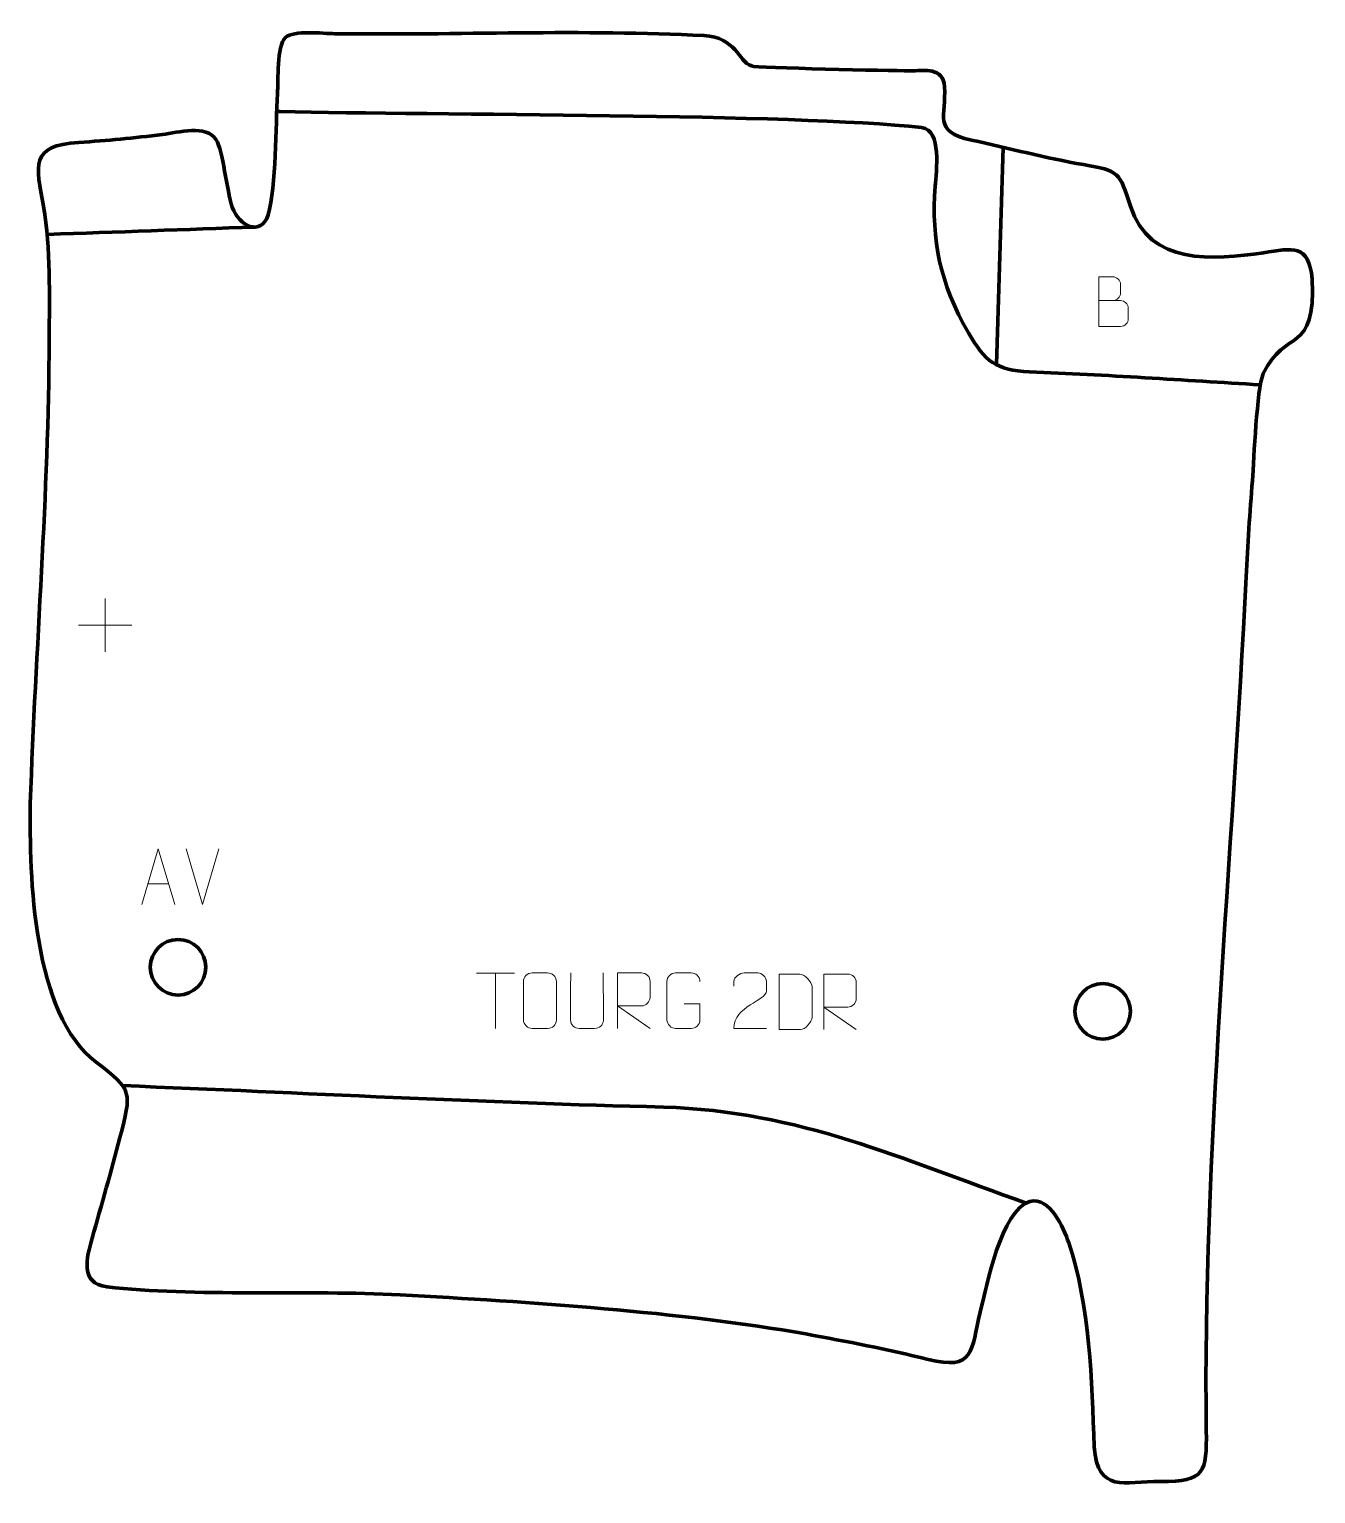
# Model space of a CAD drawing. Header units: millimetres. Extents: x -468 to 111, y 91 to 750.
import ezdxf

# ---------------------------------------------------------------- set-up
doc = ezdxf.new("R2010")
doc.units = ezdxf.units.MM
doc.header["$MEASUREMENT"] = 0
doc.layers.add('layer 1', color=7, linetype='Continuous')
doc.layers.add('layer 2', color=7, linetype='Continuous')

msp = doc.modelspace()

# ---------------------------------------------------------------- linework, layer by layer
at = {"layer": 'layer 1', "color": 142, "lineweight": 158}
for points, knots in [([(86.3237, 590.1495), (51.8745, 592.142), (16.7295, 594.6817), (-17.6779, 595.8994), (-17.6779, 595.8994), (-32.7621, 596.8358), (-37.675, 600.5187), (-45.1393, 613.5503), (-45.1393, 613.5503), (-57.9812, 635.9703), (-61.9015, 654.8553), (-60.1363, 679.5493), (-60.1363, 679.5493), (-59.6764, 685.9832), (-56.9636, 704.9406), (-66.2197, 705.9348), (-66.2197, 705.9348), (-124.9173, 712.239), (-285.532, 711.4465), (-355.0915, 713.1341), (-355.0915, 713.1341), (-355.0915, 713.1341), (-356.5918, 713.1705), (-356.5918, 713.1705)], [0, 0, 0, 0, 0.14285714, 0.14285714, 0.14285714, 0.14285714, 0.28571429, 0.28571429, 0.28571429, 0.28571429, 0.42857143, 0.42857143, 0.42857143, 0.42857143, 0.57142857, 0.57142857, 0.57142857, 0.57142857, 0.71428571, 0.71428571, 0.71428571, 0.71428571, 1, 1, 1, 1]), ([(-19.1611, 221.8562), (-75.599, 241.686), (-121.019, 263.0968), (-182.4342, 265.0266), (-182.4342, 265.0266), (-263.3787, 266.9922), (-345.0346, 271.4502), (-426.0082, 274.6795)], [0, 0, 0, 0, 0.33333333, 0.33333333, 0.33333333, 0.33333333, 1, 1, 1, 1])]:
    msp.add_open_spline(points, degree=3, knots=knots, dxfattribs=at)
for points in [[(-32.5341, 599.2391), (-32.5341, 599.2391), (-29.4886, 697.0061), (-29.4886, 697.0061)], [(-366.4463, 661.1361), (-397.5632, 660.0256), (-428.6802, 658.9147), (-459.7971, 657.8045)]]:
    msp.add_open_spline(points, degree=3, dxfattribs=at)
at = {"layer": 'layer 1', "color": 250, "lineweight": 9}
for points, knots in [([(13.5368, 628.0401), (16.7958, 628.0405), (20.0552, 628.0405), (23.3149, 628.0401), (23.3149, 628.0401), (25.0842, 628.0246), (26.8071, 626.4696), (26.8071, 624.6338), (26.8071, 624.6338), (26.8068, 623.623), (26.8068, 620.8917), (26.8071, 619.8806), (26.8071, 619.8806), (26.823, 618.2165), (25.4417, 616.4127), (23.3623, 616.4279), (23.3623, 616.4279), (20.1023, 616.4282), (16.8426, 616.4282), (13.5833, 616.4279), (13.5833, 616.4279), (13.5833, 623.8783), (13.5833, 631.3284), (13.5833, 638.7782), (13.5833, 638.7782), (15.7094, 638.7782), (17.8358, 638.7782), (19.9623, 638.7782), (19.9623, 638.7782), (21.4678, 638.794), (23.3458, 637.0828), (23.3617, 635.3251), (23.3617, 635.3251), (23.3613, 633.4745), (23.3613, 633.3438), (23.3617, 631.4929), (23.3617, 631.4929), (23.3771, 629.6423), (21.7162, 628.0246), (19.9158, 628.0401)], [0, 0, 0, 0, 0.09090909, 0.09090909, 0.09090909, 0.09090909, 0.18181818, 0.18181818, 0.18181818, 0.18181818, 0.27272727, 0.27272727, 0.27272727, 0.27272727, 0.36363636, 0.36363636, 0.36363636, 0.36363636, 0.45454545, 0.45454545, 0.45454545, 0.45454545, 0.54545455, 0.54545455, 0.54545455, 0.54545455, 0.63636364, 0.63636364, 0.63636364, 0.63636364, 0.72727273, 0.72727273, 0.72727273, 0.72727273, 0.81818182, 0.81818182, 0.81818182, 0.81818182, 1, 1, 1, 1]), ([(-417.3672, 356.2789), (-417.3672, 356.2789), (-409.9962, 381.2324), (-409.9962, 381.2324), (-409.9962, 381.2324), (-409.9962, 381.2324), (-402.4263, 356.2789), (-402.4263, 356.2789)], [0, 0, 0, 0, 0.33333333, 0.33333333, 0.33333333, 0.33333333, 1, 1, 1, 1]), ([(-241.5962, 325.3975), (-239.2705, 325.3975), (-236.9444, 325.3975), (-234.6183, 325.3975), (-234.6183, 325.3975), (-232.6717, 325.4331), (-230.6803, 323.9415), (-230.6536, 321.5039), (-230.6536, 321.5039), (-230.654, 315.757), (-230.654, 310.0097), (-230.6536, 304.262), (-230.6536, 304.262), (-230.7934, 301.9386), (-232.4706, 300.459), (-234.6183, 300.4482), (-234.6183, 300.4482), (-236.9502, 300.4486), (-239.2821, 300.4486), (-241.6136, 300.4482), (-241.6136, 300.4482), (-243.5386, 300.3428), (-245.5107, 302.2273), (-245.4995, 304.2446), (-245.4995, 304.2446), (-245.4992, 310.0147), (-245.4992, 315.7844), (-245.4995, 321.5537), (-245.4995, 321.5537), (-245.4953, 323.6918), (-243.7486, 325.411), (-241.5962, 325.3975)], [0, 0, 0, 0, 0.11111111, 0.11111111, 0.11111111, 0.11111111, 0.22222222, 0.22222222, 0.22222222, 0.22222222, 0.33333333, 0.33333333, 0.33333333, 0.33333333, 0.44444444, 0.44444444, 0.44444444, 0.44444444, 0.55555556, 0.55555556, 0.55555556, 0.55555556, 0.66666667, 0.66666667, 0.66666667, 0.66666667, 0.77777778, 0.77777778, 0.77777778, 0.77777778, 1, 1, 1, 1]), ([(-209.5708, 325.4017), (-209.5712, 319.8622), (-209.4754, 309.6604), (-209.475, 304.12), (-209.475, 304.12), (-209.6148, 301.8805), (-211.292, 300.4543), (-213.4397, 300.4438), (-213.4397, 300.4438), (-215.7716, 300.4442), (-218.1035, 300.4442), (-220.435, 300.4438), (-220.435, 300.4438), (-222.36, 300.3423), (-224.3321, 302.1588), (-224.3209, 304.1033), (-224.3209, 304.1033), (-224.3206, 309.6652), (-224.2252, 319.8406), (-224.2256, 325.4017)], [0, 0, 0, 0, 0.16666667, 0.16666667, 0.16666667, 0.16666667, 0.33333333, 0.33333333, 0.33333333, 0.33333333, 0.5, 0.5, 0.5, 0.5, 0.66666667, 0.66666667, 0.66666667, 0.66666667, 1, 1, 1, 1]), ([(-203.1682, 300.448), (-203.1682, 300.448), (-203.1682, 325.4015), (-203.1682, 325.4015), (-203.1682, 325.4015), (-199.5734, 325.4015), (-195.9779, 325.4015), (-192.3827, 325.4015), (-192.3827, 325.4015), (-190.0574, 325.3638), (-188.5001, 323.8738), (-188.5042, 321.5074), (-188.5042, 321.5074), (-188.5046, 319.4719), (-188.5046, 316.4125), (-188.5042, 314.3765), (-188.5042, 314.3765), (-188.5107, 312.501), (-190.323, 310.5592), (-192.3325, 310.5401), (-192.3325, 310.5401), (-192.3325, 310.5401), (-203.1682, 310.5401), (-203.1682, 310.5401), (-203.1682, 310.5401), (-203.1682, 310.5401), (-188.5135, 300.448), (-188.5135, 300.448)], [0, 0, 0, 0, 0.125, 0.125, 0.125, 0.125, 0.25, 0.25, 0.25, 0.25, 0.375, 0.375, 0.375, 0.375, 0.5, 0.5, 0.5, 0.5, 0.625, 0.625, 0.625, 0.625, 0.75, 0.75, 0.75, 0.75, 1, 1, 1, 1]), ([(-173.1988, 311.4304), (-173.1988, 311.4304), (-166.0307, 311.4304), (-166.0307, 311.4304), (-166.0307, 311.4304), (-166.0307, 311.4304), (-166.0307, 304.2623), (-166.0307, 304.2623), (-166.0307, 304.2623), (-166.1704, 301.9389), (-167.8476, 300.4593), (-169.9954, 300.4485), (-169.9954, 300.4485), (-172.3272, 300.4489), (-174.6592, 300.4489), (-176.9907, 300.4485), (-176.9907, 300.4485), (-178.9156, 300.3431), (-180.8878, 302.2276), (-180.8766, 304.2449), (-180.8766, 304.2449), (-180.8762, 310.015), (-180.8762, 315.7847), (-180.8766, 321.554), (-180.8766, 321.554), (-180.8724, 323.6921), (-179.1256, 325.4113), (-176.9733, 325.3979), (-176.9733, 325.3979), (-174.6476, 325.3979), (-172.3215, 325.3979), (-169.9954, 325.3979), (-169.9954, 325.3979), (-168.0487, 325.4333), (-166.0573, 323.9418), (-166.0307, 321.5041)], [0, 0, 0, 0, 0.1, 0.1, 0.1, 0.1, 0.2, 0.2, 0.2, 0.2, 0.3, 0.3, 0.3, 0.3, 0.4, 0.4, 0.4, 0.4, 0.5, 0.5, 0.5, 0.5, 0.6, 0.6, 0.6, 0.6, 0.7, 0.7, 0.7, 0.7, 0.8, 0.8, 0.8, 0.8, 1, 1, 1, 1]), ([(-136.0823, 300.4343), (-140.9967, 300.4346), (-145.9111, 300.4346), (-150.8252, 300.4343), (-150.8252, 300.4343), (-150.8252, 310.3666), (-136.1742, 313.0078), (-136.0823, 317.3181), (-136.0823, 317.3181), (-136.0826, 318.7422), (-136.0826, 320.1659), (-136.0823, 321.5892), (-136.0823, 321.5892), (-136.0992, 323.6663), (-138.222, 325.3911), (-139.893, 325.4084), (-139.893, 325.4084), (-141.9662, 325.408), (-144.0391, 325.408), (-146.1115, 325.4084), (-146.1115, 325.4084), (-147.9336, 325.4249), (-150.7583, 323.6328), (-150.8252, 321.5392), (-150.8252, 321.5392), (-150.8252, 321.5392), (-150.8252, 319.4844), (-150.8252, 319.4844)], [0, 0, 0, 0, 0.125, 0.125, 0.125, 0.125, 0.25, 0.25, 0.25, 0.25, 0.375, 0.375, 0.375, 0.375, 0.5, 0.5, 0.5, 0.5, 0.625, 0.625, 0.625, 0.625, 0.75, 0.75, 0.75, 0.75, 1, 1, 1, 1]), ([(-130.3726, 299.9437), (-128.0408, 299.9441), (-123.0906, 299.9201), (-120.7591, 299.9198), (-120.7591, 299.9198), (-118.8341, 299.8144), (-115.5155, 303.356), (-115.5267, 305.3733), (-115.5267, 305.3733), (-115.5271, 311.1434), (-115.5271, 313.3131), (-115.5267, 319.0824), (-115.5267, 319.0824), (-115.531, 321.2205), (-118.9055, 324.8806), (-121.0579, 324.8671), (-121.0579, 324.8671), (-123.3836, 324.8671), (-128.1079, 324.8671), (-130.434, 324.8671), (-130.434, 324.8671), (-130.4336, 319.1202), (-130.3723, 305.691), (-130.3726, 299.9437)], [0, 0, 0, 0, 0.14285714, 0.14285714, 0.14285714, 0.14285714, 0.28571429, 0.28571429, 0.28571429, 0.28571429, 0.42857143, 0.42857143, 0.42857143, 0.42857143, 0.57142857, 0.57142857, 0.57142857, 0.57142857, 0.71428571, 0.71428571, 0.71428571, 0.71428571, 1, 1, 1, 1]), ([(-110.3123, 299.9156), (-110.3123, 299.9156), (-110.3123, 324.8691), (-110.3123, 324.8691), (-110.3123, 324.8691), (-106.7175, 324.8691), (-103.122, 324.8691), (-99.5268, 324.8691), (-99.5268, 324.8691), (-97.2015, 324.8314), (-95.6442, 323.3414), (-95.6483, 320.975), (-95.6483, 320.975), (-95.6487, 318.9395), (-95.6487, 315.8801), (-95.6483, 313.8441), (-95.6483, 313.8441), (-95.6548, 311.9686), (-97.4671, 310.0268), (-99.4766, 310.0077), (-99.4766, 310.0077), (-99.4766, 310.0077), (-110.3123, 310.0077), (-110.3123, 310.0077), (-110.3123, 310.0077), (-110.3123, 310.0077), (-95.6576, 299.9156), (-95.6576, 299.9156)], [0, 0, 0, 0, 0.125, 0.125, 0.125, 0.125, 0.25, 0.25, 0.25, 0.25, 0.375, 0.375, 0.375, 0.375, 0.5, 0.5, 0.5, 0.5, 0.625, 0.625, 0.625, 0.625, 0.75, 0.75, 0.75, 0.75, 1, 1, 1, 1])]:
    msp.add_open_spline(points, degree=3, knots=knots, dxfattribs=at)
for points in [[(-433.8854, 493.9791), (-433.8854, 493.9791), (-433.8854, 470.0012), (-433.8854, 470.0012)], [(-445.8743, 481.9901), (-445.8743, 481.9901), (-421.8964, 481.9901), (-421.8964, 481.9901)], [(-390.0077, 356.2716), (-390.0077, 356.2716), (-397.3295, 381.2252), (-397.3295, 381.2252)], [(-382.6858, 381.2252), (-382.6858, 381.2252), (-390.0076, 356.2716), (-390.0076, 356.2716)], [(-414.6446, 365.5283), (-414.6446, 365.5283), (-405.1489, 365.5283), (-405.1489, 365.5283)], [(-266.5702, 325.3743), (-266.5702, 325.3743), (-249.583, 325.3743), (-249.583, 325.3743)], [(-258.0764, 300.4443), (-258.0764, 300.4443), (-258.0764, 325.3978), (-258.0764, 325.3978)]]:
    msp.add_open_spline(points, degree=3, dxfattribs=at)
at = {"layer": 'layer 2', "color": 142, "lineweight": 200}
for centre in [(-401.0049, 327.9781), (15.3173, 308.1338)]:
    msp.add_ellipse(centre, major_axis=(0, 12.5), ratio=1, dxfattribs=at)
at = {"layer": 'layer 2', "color": 242, "lineweight": 158}
msp.add_open_spline([(-467.5318, 401.8066), (-468.0018, 368.7105), (-466.5298, 306.9321), (-437.852, 285.2187), (-437.852, 285.2187), (-421.1375, 272.5633), (-422.0172, 271.7826), (-427.1645, 251.314), (-427.1645, 251.314), (-431.0921, 236.0456), (-435.4581, 221.2427), (-439.673, 206.098), (-439.673, 206.098), (-442.2051, 196.9996), (-445.3292, 185.7572), (-433.0044, 184.0764), (-433.0044, 184.0764), (-394.6098, 179.6586), (-341.9267, 182.6564), (-301.0174, 180.5338), (-301.0174, 180.5338), (-243.5838, 177.3646), (-174.5681, 172.9239), (-118.3686, 162.8947), (-118.3686, 162.8947), (-99.7351, 159.541), (-81.7353, 156.0093), (-63.3428, 151.4587), (-63.3428, 151.4587), (-42.3431, 146.2631), (-44.0264, 155.2835), (-39.8265, 172.6738), (-39.8265, 172.6738), (-36.8326, 184.9335), (-30.6284, 218.1816), (-17.4778, 222.5952), (-17.4778, 222.5952), (-8.1031, 224.6852), (-2.5387, 210.7948), (0.0516, 203.9376), (0.0516, 203.9376), (9.4836, 175.9953), (10.4867, 141.5569), (11.4781, 112.1499), (11.4781, 112.1499), (13.3015, 91.0071), (24.4676, 96.5931), (41.5147, 96.4754), (41.5147, 96.4754), (61.2212, 96.3395), (62.2272, 100.5854), (61.9582, 119.3827), (61.9582, 119.3827), (60.2134, 241.2972), (74.015, 379.6662), (79.866, 503.6575), (79.866, 503.6575), (80.5527, 518.2083), (81.6237, 532.5569), (82.7205, 547.0818), (82.7205, 547.0818), (83.4735, 557.1868), (84.6016, 587.6138), (87.6013, 595.2495), (87.6013, 595.2495), (97.4255, 615.7183), (111.2248, 603.4919), (109.6615, 637.6872), (109.6615, 637.6872), (107.902, 653.844), (101.1117, 651.5297), (87.6437, 649.5761), (87.6437, 649.5761), (65.0263, 646.3822), (36.4327, 643.6108), (27.8282, 670.5248), (27.8282, 670.5248), (22.9885, 685.663), (22.7597, 686.4662), (6.6607, 689.2479), (6.6607, 689.2479), (-10.146, 692.1517), (-27.0721, 696.5981), (-43.8002, 700.2787), (-43.8002, 700.2787), (-61.6164, 704.1988), (-54.9875, 711.0071), (-55.9319, 724.2976), (-55.9319, 724.2976), (-56.5699, 733.2758), (-64.5382, 731.4189), (-71.9555, 731.4474), (-71.9555, 731.4474), (-80.0386, 731.5226), (-140.6352, 732.811), (-142.8638, 733.6293), (-142.8638, 733.6293), (-148.835, 735.822), (-149.7044, 746.5228), (-164.2477, 747.2961), (-164.2477, 747.2961), (-217.9365, 750.1507), (-276.1698, 747.4682), (-330.4901, 748.1592), (-330.4901, 748.1592), (-335.8123, 748.2269), (-349.0122, 749.8929), (-352.6804, 746.4068), (-352.6804, 746.4068), (-356.6329, 742.6506), (-355.9003, 727.0358), (-356.2441, 721.1791), (-356.2441, 721.1791), (-357.09, 706.5129), (-356.848, 679.8183), (-360.4142, 666.5866), (-360.4142, 666.5866), (-363.5452, 656.8714), (-373.5115, 661.4639), (-376.6085, 670.0563), (-376.6085, 670.0563), (-379.0739, 677.6103), (-380.9008, 695.7756), (-383.8095, 700.3786), (-383.8095, 700.3786), (-388.307, 707.4962), (-400.8674, 703.6838), (-408.0893, 702.7763), (-408.0893, 702.7763), (-420.9023, 701.2105), (-432.8436, 700.0489), (-445.7296, 699.2211), (-445.7296, 699.2211), (-467.8656, 697.7992), (-464.8996, 688.9655), (-461.622, 670.4717), (-461.622, 670.4717), (-458.3312, 651.2591), (-458.9472, 630.2435), (-459.0178, 610.6764), (-459.0178, 610.6764), (-459.2691, 541.0478), (-465.1916, 471.403), (-467.5318, 401.8066)], degree=3, knots=[0, 0, 0, 0, 0.02702703, 0.02702703, 0.02702703, 0.02702703, 0.05405405, 0.05405405, 0.05405405, 0.05405405, 0.08108108, 0.08108108, 0.08108108, 0.08108108, 0.10810811, 0.10810811, 0.10810811, 0.10810811, 0.13513514, 0.13513514, 0.13513514, 0.13513514, 0.16216216, 0.16216216, 0.16216216, 0.16216216, 0.18918919, 0.18918919, 0.18918919, 0.18918919, 0.21621622, 0.21621622, 0.21621622, 0.21621622, 0.24324324, 0.24324324, 0.24324324, 0.24324324, 0.27027027, 0.27027027, 0.27027027, 0.27027027, 0.2972973, 0.2972973, 0.2972973, 0.2972973, 0.32432432, 0.32432432, 0.32432432, 0.32432432, 0.35135135, 0.35135135, 0.35135135, 0.35135135, 0.37837838, 0.37837838, 0.37837838, 0.37837838, 0.40540541, 0.40540541, 0.40540541, 0.40540541, 0.43243243, 0.43243243, 0.43243243, 0.43243243, 0.45945946, 0.45945946, 0.45945946, 0.45945946, 0.48648649, 0.48648649, 0.48648649, 0.48648649, 0.51351351, 0.51351351, 0.51351351, 0.51351351, 0.54054054, 0.54054054, 0.54054054, 0.54054054, 0.56756757, 0.56756757, 0.56756757, 0.56756757, 0.59459459, 0.59459459, 0.59459459, 0.59459459, 0.62162162, 0.62162162, 0.62162162, 0.62162162, 0.64864865, 0.64864865, 0.64864865, 0.64864865, 0.67567568, 0.67567568, 0.67567568, 0.67567568, 0.7027027, 0.7027027, 0.7027027, 0.7027027, 0.72972973, 0.72972973, 0.72972973, 0.72972973, 0.75675676, 0.75675676, 0.75675676, 0.75675676, 0.78378378, 0.78378378, 0.78378378, 0.78378378, 0.81081081, 0.81081081, 0.81081081, 0.81081081, 0.83783784, 0.83783784, 0.83783784, 0.83783784, 0.86486486, 0.86486486, 0.86486486, 0.86486486, 0.89189189, 0.89189189, 0.89189189, 0.89189189, 0.91891892, 0.91891892, 0.91891892, 0.91891892, 0.94594595, 0.94594595, 0.94594595, 0.94594595, 1, 1, 1, 1], dxfattribs=at)

doc.saveas('drawing.dxf')
